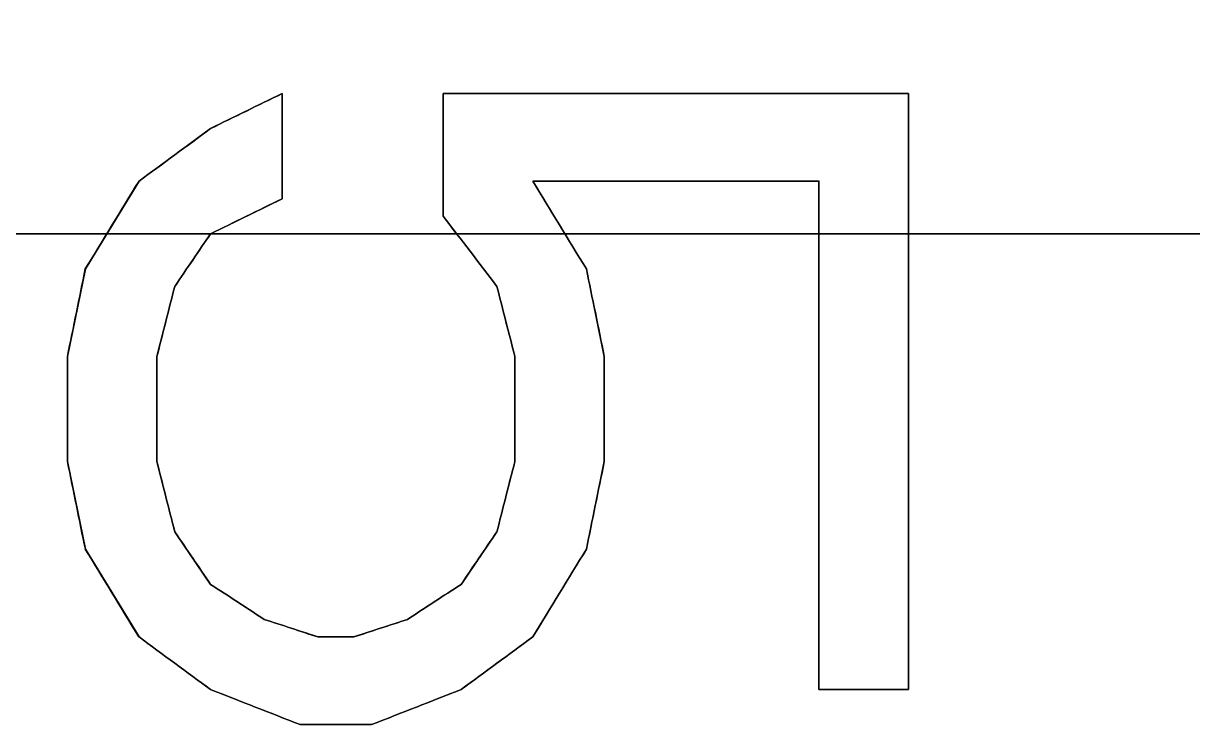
# Model space of a CAD drawing. Header units: centimetres. Extents: x -2.5 to 2.5, y -13.5 to 2.5.
# Drawn here: x -0.9105 to -0.6324, y -0.1167 to 0.05 of the extents above; entities that cross this region are included whole.
import ezdxf

# ---------------------------------------------------------------- set-up
doc = ezdxf.new("R2010")
doc.units = ezdxf.units.CM
doc.layers.add('Default', color=7, linetype='Continuous', true_color=0x000000)

msp = doc.modelspace()

# ---------------------------------------------------------------- linework, layer by layer
at = {"layer": 'Default'}
for p, q in [((-0.84894, 0.03333, 2.24359), (-0.86596, 0.025, 2.24359)), ((-0.84894, 0.00833, 2.24643), (-0.84894, 0.03333, 2.24643)), ((-0.81064, 0.03333, 2.25844), (-0.81064, 0.00417, 2.25844)), ((-0.7, 0.03333, 2.27384), (-0.81064, 0.03333, 2.27384)), ((-0.75532, 0.03333, 2.24863), (-0.75532, 0.03333, 2.30059)), ((-0.7, -0.10833, 2.28908), (-0.7, 0.03333, 2.28908)), ((-0.85745, 0.02917, 2.21734), (-0.85745, 0.02917, 2.26992)), ((-0.86596, 0.025, 2.23808), (-0.88298, 0.0125, 2.23808)), ((-0.84894, 0.02083, 2.2202), (-0.84894, 0.02083, 2.27272)), ((-0.87447, 0.01875, 2.21179), (-0.87447, 0.01875, 2.26448)), ((-0.81064, 0.01875, 2.23234), (-0.81064, 0.01875, 2.28462)), ((-0.88298, 0.0125, 2.23316), (-0.89574, -0.00833, 2.23316)), ((-0.78936, 0.0125, 2.27446), (-0.72128, 0.0125, 2.27446)), ((-0.7766, -0.00833, 2.26679), (-0.78936, 0.0125, 2.26679)), ((-0.75532, 0.0125, 2.24881), (-0.75532, 0.0125, 2.30077)), ((-0.72128, 0.0125, 2.28324), (-0.72128, -0.10833, 2.28324)), ((-0.86596, 0, 2.24374), (-0.84894, 0.00833, 2.24374)), ((-0.85745, 0.00417, 2.2175), (-0.85745, 0.00417, 2.27008)), ((-0.81064, 0.00417, 2.26044), (-0.79787, -0.0125, 2.26044)), ((-0.49091, 0, 3.05025), (-1.67998, 0, 3.05025)), ((-0.88936, 0.00208, 2.20681), (-0.88936, 0.00208, 2.2596)), ((-0.78298, 0.00208, 2.24078), (-0.78298, 0.00208, 2.2929)), ((-0.87447, -0.0125, 2.23958), (-0.86596, 0, 2.23958)), ((-0.80426, -0.00417, 2.23436), (-0.80426, -0.00417, 2.28661)), ((-0.89574, -0.00833, 2.23022), (-0.9, -0.02917, 2.23022)), ((-0.87021, -0.00625, 2.21327), (-0.87021, -0.00625, 2.26593)), ((-0.77234, -0.02917, 2.26924), (-0.7766, -0.00833, 2.26924)), ((-0.87872, -0.02917, 2.23739), (-0.87447, -0.0125, 2.23739)), ((-0.79787, -0.0125, 2.26295), (-0.79362, -0.02917, 2.26295)), ((-0.89787, -0.01875, 2.20382), (-0.89787, -0.01875, 2.25667)), ((-0.77447, -0.01875, 2.24323), (-0.77447, -0.01875, 2.2953)), ((-0.8766, -0.02083, 2.21106), (-0.8766, -0.02083, 2.26376)), ((-0.79574, -0.02083, 2.23687), (-0.79574, -0.02083, 2.28907)), ((-0.9, -0.02917, 2.22922), (-0.9, -0.05417, 2.22922)), ((-0.87872, -0.05417, 2.23642), (-0.87872, -0.02917, 2.23642)), ((-0.79362, -0.02917, 2.26333), (-0.79362, -0.05417, 2.26333)), ((-0.77234, -0.05417, 2.26959), (-0.77234, -0.02917, 2.26959)), ((-0.7, -0.0375, 2.26375), (-0.7, -0.0375, 2.31543)), ((-0.9, -0.04167, 2.20282), (-0.9, -0.04167, 2.25568)), ((-0.87872, -0.04167, 2.21009), (-0.87872, -0.04167, 2.26281)), ((-0.79362, -0.04167, 2.23727), (-0.79362, -0.04167, 2.28945)), ((-0.77234, -0.04167, 2.24359), (-0.77234, -0.04167, 2.29565)), ((-0.72128, -0.04792, 2.25789), (-0.72128, -0.04792, 2.30968)), ((-0.9, -0.05417, 2.22949), (-0.89574, -0.075, 2.22949)), ((-0.87447, -0.07083, 2.23673), (-0.87872, -0.05417, 2.23673)), ((-0.79362, -0.05417, 2.26229), (-0.79787, -0.07083, 2.26229)), ((-0.7766, -0.075, 2.26851), (-0.77234, -0.05417, 2.26851)), ((-0.8766, -0.0625, 2.21039), (-0.8766, -0.0625, 2.26311)), ((-0.79574, -0.0625, 2.23621), (-0.79574, -0.0625, 2.28842)), ((-0.89787, -0.06458, 2.20309), (-0.89787, -0.06458, 2.25595)), ((-0.77447, -0.06458, 2.2425), (-0.77447, -0.06458, 2.29459)), ((-0.86596, -0.08333, 2.23846), (-0.87447, -0.07083, 2.23846)), ((-0.79787, -0.07083, 2.25999), (-0.80638, -0.08333, 2.25999)), ((-0.89574, -0.075, 2.23177), (-0.88298, -0.09583, 2.23177)), ((-0.78936, -0.09583, 2.26542), (-0.7766, -0.075, 2.26542)), ((-0.87021, -0.07708, 2.21214), (-0.87021, -0.07708, 2.26482)), ((-0.80213, -0.07708, 2.23389), (-0.80213, -0.07708, 2.28614)), ((-0.85319, -0.09167, 2.24162), (-0.86596, -0.08333, 2.24162)), ((-0.80638, -0.08333, 2.25642), (-0.81915, -0.09167, 2.25642)), ((-0.88936, -0.08542, 2.20541), (-0.88936, -0.08542, 2.25823)), ((-0.78298, -0.08542, 2.2394), (-0.78298, -0.08542, 2.29154)), ((-0.85957, -0.0875, 2.21534), (-0.85957, -0.0875, 2.26796)), ((-0.81277, -0.0875, 2.23029), (-0.81277, -0.0875, 2.28261)), ((-0.84043, -0.09583, 2.24553), (-0.85319, -0.09167, 2.24553)), ((-0.81915, -0.09167, 2.25226), (-0.83191, -0.09583, 2.25226)), ((-0.84681, -0.09375, 2.21929), (-0.84681, -0.09375, 2.27183)), ((-0.82553, -0.09375, 2.22609), (-0.82553, -0.09375, 2.27849)), ((-0.88298, -0.09583, 2.23617), (-0.86596, -0.10833, 2.23617)), ((-0.83191, -0.09583, 2.24886), (-0.84043, -0.09583, 2.24886)), ((-0.83617, -0.09583, 2.22264), (-0.83617, -0.09583, 2.27511)), ((-0.80638, -0.10833, 2.2604), (-0.78936, -0.09583, 2.2604)), ((-0.87447, -0.10208, 2.20986), (-0.87447, -0.10208, 2.26258)), ((-0.79787, -0.10208, 2.23433), (-0.79787, -0.10208, 2.28657)), ((-0.86596, -0.10833, 2.24202), (-0.84468, -0.11667, 2.24202)), ((-0.82766, -0.11667, 2.25414), (-0.80638, -0.10833, 2.25414)), ((-0.72128, -0.10833, 2.28482), (-0.7, -0.10833, 2.28482)), ((-0.71064, -0.10833, 2.25899), (-0.71064, -0.10833, 2.31075)), ((-0.85532, -0.1125, 2.21578), (-0.85532, -0.1125, 2.26839)), ((-0.81702, -0.1125, 2.22802), (-0.81702, -0.1125, 2.28038)), ((-0.84468, -0.11667, 2.248), (-0.82766, -0.11667, 2.248)), ((-0.83617, -0.11667, 2.22179), (-0.83617, -0.11667, 2.27428))]:
    msp.add_line(p, q, dxfattribs=at)
for centre, radius, start, end in [((0, 0, -12.2), 2.49969, 90, 270), ((0, 0, -12), 2.15, 0, 180), ((0, 0, -12.2), 2.15, 0, 180), ((0, 0, -12.1), 2.15, 0, 180), ((0, 0, -11.7), 2.03297, 44.41991, 268.90014), ((0, 0, 2.2036), 2.00326, 58.72286, 180), ((0, 0, -3.2), 2, 90, 270), ((0, 0, 2.75025), 2, 0, 180), ((0, 0, 3.20025), 2, 360, 180), ((0, 0, 2.97525), 2, 0, 180), ((0, 0, 2.70025), 1.95, 0, 180), ((0, 0, 3.25025), 1.95, 0, 180), ((0, 0, 2.73315), 1.86542, 0, 180), ((0, 0, -12.2), 1.85, 0, 180), ((0, 0, -12.1), 1.85, 0, 180), ((0, 0, 2.3), 1.82, 0, 180), ((0, 0, 2.28), 1.8, 0, 180), ((0, 0, 2.19794), 1.8, 90, 180), ((0, 0, 2.04206), 1.8, 90, 180), ((0, 0, 1.4), 1.8, 0, 180), ((0, 0, 1.625), 1.775, 90, 270), ((0, 0, 2.2181), 1.775, 90, 270), ((0, 0, 1.77155), 1.775, 90, 270), ((0, 0, 2.2306), 1.775, 90.46839, 270), ((0, 0, -11.7), 1.70861, 55.00316, 268.5991), ((0, 0, -11.7), 1.70861, 55.00316, 268.5991), ((0, 0, -3.2), 1.7, 90, 270), ((0, 0, -12.2), 1.7, 44.99923, 180), ((0, 0, -11.94995), 1.7, 44.99923, 180), ((0, 0, 1.9431), 1.695, 90, 270), ((0, 0, 2.1931), 1.695, 90, 270), ((0, 0, 1.9681), 1.67, 90, 270), ((0, 0, -2.3), 1.6, 304.77777, 235.22229), ((0, 0, -2.85), 1.6, 90, 270), ((0, 0, 1.4), 1.59274, 0, 180), ((0, 0, 1.3), 1.535, 0, 180), ((0, 0, 0.95), 1.535, 0, 180), ((0, 0, 1.6), 1.575, 110.33291, 69.66709), ((0, 0, 0.5), 1.46984, 90, 270), ((0, 0, -2.35), 1.45, 0, 180), ((0, 0, 0.865), 1.45, 0, 180), ((0, 0, 0.50199), 1.45, 90, 180), ((0, 0, 1.4), 1.525, 112.09718, 67.90282), ((0, 0, -2.445), 1.355, 0, 180), ((0, 0, 1.4), 1.3, 118.44817, 61.55183), ((0, 0, 1.425), 1.275, 118.44817, 61.55183), ((0, 0, 2.03806), 1.275, 118.44817, 269.63966), ((0, 0, 1.73153), 1.275, 118.44817, 61.55183), ((0, 0, 2.14311), 1.18149, 118.72297, 61.27703), ((0, 0, 2.0975), 1.03701, 123.79699, 56.20301), ((0, 0, -12.1), 2.15, 180, 0), ((0, 0, 2.73315), 1.86542, 180, 0), ((0, 0, -12.1), 1.85, 180, 0), ((0, 0, 2.3), 1.82, 180, 0), ((0, 0, 2.28), 1.8, 180, 0), ((0, 0, 2.04206), 1.8, 180, 270), ((0, 0, 1.4), 1.8, 180, 0), ((0, 0, 2.98445), 1.77395, 180, 360), ((0, 0, -11.95019), 1.7, 180, 0), ((0, 0, 1.4), 1.59274, 180, 0), ((0, 0, 1.3), 1.535, 180, 0), ((0, 0, 0.95), 1.535, 180, 0), ((0, 0, 0.865), 1.45, 180, 0), ((0, 0, 0.50199), 1.45, 180, 270), ((0, 0, -12), 2.15, 180, 0), ((0, 0, -12.2), 1.85, 180, 0), ((0, 0, -2.35), 1.45, 180, 0), ((0, 0, -2.445), 1.355, 180, 0), ((0, 0, -2.85), 1.355, 180, 0)]:
    msp.add_arc(centre, radius, start, end, dxfattribs=at)
at = {"layer": 'Default', "extrusion": (0, 0, -1)}
for centre, radius, start, end in [((0, 0, 11.6), 2.13297, 271.09986, 132.77003), ((0, 0, 11.58972), 2.13244, 271.09986, 90), ((0, 0, -2.1), 2, 301.40847, 90), ((0, 0, 0.55), 2, 343.33986, 90), ((0, 0, -2.70025), 1.9124, 360, 180), ((0, 0, -2.98445), 1.77395, 0, 180), ((0, 0, 12), 1.85, 0, 180), ((0, 0, -2.12), 1.845, 270, 90), ((0, 0, -2.3), 1.83218, 0, 180), ((0, 0, 0.9), 1.7, 336.13724, 203.86272), ((0, 0, -2.23897), 1.8, 0, 180), ((0, 0, -1.72103), 1.8, 0, 180), ((0, 0, -0.4), 1.7, 350.04092, 189.95908), ((0, 0, -1.9181), 1.775, 270, 90), ((0, 0, -2.2431), 1.775, 270, 87.86272), ((0, 0, -1.6), 1.75, 270, 90), ((0, 0, -1.9431), 1.75, 270, 90), ((0, 0, -2.1931), 1.75, 270, 90), ((0, 0, 2.95), 1.7, 270, 90), ((0, 0, 3.075), 1.7, 270, 90), ((0, 0, -0.5), 1.6, 350.04092, 189.95908), ((0, 0, -2.1681), 1.67, 270, 90), ((0, 0, -2.0681), 1.67, 270, 90), ((0, 0, -1.125), 1.535, 0, 180), ((0, 0, 2.3), 1.45, 0, 180), ((0, 0, 2.325), 1.45, 0, 180), ((0, 0, -0.68349), 1.45, 0, 180), ((0, 0, -1.575), 1.55, 112.09718, 67.90282), ((0, 0, -1.425), 1.55, 112.09718, 67.90282), ((0, 0, -1.5), 1.55, 112.09718, 67.90282), ((0, 0, 2.85), 1.355, 0, 180), ((0, 0, 2.6475), 1.355, 0, 180), ((0, 0, -1.4), 1.3, 118.44817, 61.55183), ((0, 0, -2.00843), 1.26818, 116.47047, 63.52954), ((0, 0, -2.12809), 1.21852, 270.36034, 58.73487), ((0, 0, -1.93577), 1.06882, 123.16896, 56.83104), ((0, 0, -1.8), 1.08983, 319.86753, 40.13247), ((0, 0, 12.2), 2.15, 180, 0), ((0, 0, -2.70025), 1.9124, 180, 360), ((0, 0, 12), 1.85, 180, 0), ((0, 0, -2.3), 1.83218, 180, 0), ((0, 0, -1.72103), 1.8, 180, 0), ((0, 0, -2.23897), 1.8, 180, 0), ((0, 0, -1.125), 1.535, 180, 0), ((0, 0, 2.325), 1.45, 180, 0), ((0, 0, -0.68349), 1.45, 180, 0), ((0, 0, 2.6475), 1.355, 180, 0), ((0, 0, -2.19794), 1.8, 270, 0), ((0, 0, 12.2), 1.7, 180, 0), ((0, 0, 11.70037), 1.7, 271.4009, 360), ((0, 0, 2.3), 1.45, 180, 0)]:
    msp.add_arc(centre, radius, start, end, dxfattribs=at)
at = {"layer": 'Default', "extrusion": (6.96334e-05, 1.13654e-14, -1)}
msp.add_arc((0.00081, 0, 11.70025), 1.7, 360, 124.61813, dxfattribs=at)
at = {"layer": 'Default', "extrusion": (1.18574e-07, 1.91766e-06, -1)}
msp.add_arc((0, 0, -2.28494), 1.75239, 93.53521, 86.46481, dxfattribs=at)
at = {"layer": 'Default', "extrusion": (-4.41645e-08, 4.39232e-08, 1)}
msp.add_arc((0, 0, -2.2), 1.7, 304.77777, 235.22229, dxfattribs=at)
at = {"layer": 'Default', "extrusion": (1.79245e-07, -2.7403e-07, -1)}
msp.add_arc((0, 0, -2.05178), 1.0678, 123.13901, 56.86099, dxfattribs=at)
at = {"layer": 'Default', "extrusion": (-0.439713, 0.898138, 1.41419e-09)}
msp.add_arc((0, -0.39519, 0.40323), 2.77061, 73.93389, 74.34132, dxfattribs=at)
at = {"layer": 'Default', "extrusion": (0.439713, -0.898138, -1.38427e-09)}
msp.add_arc((0, -0.39519, -0.40323), 2.72008, 105.95729, 106.37292, dxfattribs=at)
at = {"layer": 'Default', "extrusion": (1, 0, 0)}
for centre, radius, start, end in [((0, -0.39519, -0.84894), 2.66799, 89.28414, 89.82104), ((0, -0.39519, -0.81064), 2.6276, 89.27313, 89.90914), ((0, -0.39519, -0.7), 2.71088, 89.29547, 92.29029), ((0, -0.39519, -0.72128), 2.65352, 89.73009, 92.33983), ((0, -0.39519, -0.9), 2.59835, 90.64316, 91.19451), ((0, -0.39519, -0.87872), 2.65833, 90.62865, 91.16755), ((0, -0.39519, -0.79362), 2.63279, 90.63475, 91.17888), ((0, -0.39519, -0.77234), 2.69117, 90.62098, 91.1533)]:
    msp.add_arc(centre, radius, start, end, dxfattribs=at)
at = {"layer": 'Default', "extrusion": (-1, 0, 0)}
for centre, radius, start, end in [((0, -0.39519, 0.84894), 2.61547, 90.18255, 90.73023), ((0, -0.39519, 0.81064), 2.67988, 90.08908, 90.71268), ((0, -0.39519, 0.7), 2.65921, 87.66519, 90.71822), ((0, -0.39519, 0.72128), 2.7053, 87.70498, 90.26474), ((0, -0.39519, 0.9), 2.6512, 88.82931, 89.36966), ((0, -0.39519, 0.87872), 2.60562, 88.80883, 89.35863), ((0, -0.39519, 0.79362), 2.68497, 88.84403, 89.37759), ((0, -0.39519, 0.77234), 2.63911, 88.82394, 89.36677)]:
    msp.add_arc(centre, radius, start, end, dxfattribs=at)
at = {"layer": 'Default', "extrusion": (0, 1, 0)}
for centre, radius, start, end in [((0, -0.39519, 0.03333), 2.7996, 73.16869, 75.52038), ((0, -0.39519, 0.0125), 2.74977, 73.31771, 74.79317), ((0, -0.39259), 3.2, 56.79618, 79.47471), ((0, -0.39259), 2.79975, 64.20039, 76.94699), ((0, -0.39519), 2.7998, 65.03977, 71.45147), ((0, -0.39519), 2.6998, 67.41173, 77.69064), ((0, -0.39519), 2.7498, 71.10154, 71.64423), ((0, -0.39519), 2.7998, 71.98339, 73.23814), ((0, -0.39519), 2.7498, 72.92409, 73.48442), ((0, -0.39519), 2.7998, 73.78758, 75.0713), ((0, -0.39519), 2.7498, 74.79336, 75.25244), ((0, -0.39519), 2.7998, 75.52162, 78.33859), ((0, -0.39519, -0.09583), 2.79816, 72.52141, 72.70402), ((0, -0.39519, -0.10833), 2.74767, 74.78123, 75.24053)]:
    msp.add_arc(centre, radius, start, end, dxfattribs=at)
at = {"layer": 'Default', "extrusion": (0, -1, 0)}
for centre, radius, start, end in [((0, -0.39519, -0.03333), 2.7496, 104.74886, 107.14678), ((0, -0.39519, -0.0125), 2.79977, 104.92887, 106.3759), ((0, -0.39519, 0.09583), 2.74813, 107.62107, 107.80734), ((0, -0.39519, 0.10833), 2.7977, 104.48966, 104.94017), ((0, -0.39519, 0.11667), 2.79737, 107.20976, 107.5751)]:
    msp.add_arc(centre, radius, start, end, dxfattribs=at)
at = {"layer": 'Default', "extrusion": (-0.59191, 0.806004, -1.65068e-10)}
msp.add_arc((0, -0.39519, 0.53272), 2.74865, 75.15355, 75.60849, dxfattribs=at)
at = {"layer": 'Default', "extrusion": (0.59191, -0.806004, 3.35957e-10)}
msp.add_arc((0, -0.39519, -0.53272), 2.6977, 104.66934, 105.13348, dxfattribs=at)
at = {"layer": 'Default', "extrusion": (-0.852653, 0.522477, 7.38325e-11)}
msp.add_arc((0, -0.39519, 0.75941), 2.69484, 79.84545, 80.37278, dxfattribs=at)
at = {"layer": 'Default', "extrusion": (0.852653, -0.522477, 1.68662e-11)}
msp.add_arc((0, -0.39519, -0.75941), 2.64286, 99.81844, 100.35647, dxfattribs=at)
at = {"layer": 'Default', "extrusion": (0.852653, 0.522477, -2.96334e-10)}
msp.add_arc((0, -0.39519, -0.66652), 2.71931, 81.04931, 81.57011, dxfattribs=at)
at = {"layer": 'Default', "extrusion": (-0.852653, -0.522477, 2.9203e-10)}
msp.add_arc((0, -0.39519, 0.66652), 2.6678, 98.59387, 99.12496, dxfattribs=at)
at = {"layer": 'Default', "extrusion": (0.439713, -0.898138, 9.67664e-10)}
msp.add_arc((0, -0.39519, -0.38077), 2.77379, 105.87623, 106.28364, dxfattribs=at)
at = {"layer": 'Default', "extrusion": (-0.439713, 0.898138, -9.63761e-10)}
msp.add_arc((0, -0.39519, 0.38077), 2.72331, 73.40589, 73.8215, dxfattribs=at)
at = {"layer": 'Default', "extrusion": (-0.793878, -0.608077, 8.31778e-10)}
msp.add_arc((0, -0.39519, 0.64101), 2.72543, 100.04222, 100.49075, dxfattribs=at)
at = {"layer": 'Default', "extrusion": (0.793878, 0.608077, -8.14385e-10)}
msp.add_arc((0, -0.39519, -0.64101), 2.67404, 79.30528, 79.76273, dxfattribs=at)
at = {"layer": 'Default', "extrusion": (0.826599, -0.562791, -1.84183e-09)}
msp.add_arc((0, -0.39519, -0.7158), 2.70675, 100.37272, 100.69831, dxfattribs=at)
at = {"layer": 'Default', "extrusion": (-0.826599, 0.562791, 1.77437e-09)}
msp.add_arc((0, -0.39519, 0.7158), 2.655, 79.09062, 79.42279, dxfattribs=at)
at = {"layer": 'Default', "extrusion": (-0.979771, 0.200123, 8.37482e-10)}
msp.add_arc((0, -0.39519, 0.87596), 2.65924, 85.49901, 85.95843, dxfattribs=at)
at = {"layer": 'Default', "extrusion": (0.979771, -0.200123, -8.23918e-10)}
msp.add_arc((0, -0.39519, -0.87596), 2.60655, 94.12341, 94.59217, dxfattribs=at)
at = {"layer": 'Default', "extrusion": (0.979771, 0.200123, -3.45696e-10)}
msp.add_arc((0, -0.39519, -0.76255), 2.69395, 86.86668, 87.3195, dxfattribs=at)
at = {"layer": 'Default', "extrusion": (-0.979771, -0.200123, 3.34593e-10)}
msp.add_arc((0, -0.39519, 0.76255), 2.64195, 92.7333, 93.19505, dxfattribs=at)
at = {"layer": 'Default', "extrusion": (0.968918, -0.247383, -3.982e-11)}
msp.add_arc((0, -0.39519, -0.8442), 2.6695, 94.90905, 95.2797, dxfattribs=at)
at = {"layer": 'Default', "extrusion": (-0.968918, 0.247383, 3.83742e-11)}
msp.add_arc((0, -0.39519, 0.8442), 2.61701, 84.61409, 84.99225, dxfattribs=at)
at = {"layer": 'Default', "extrusion": (-0.968918, -0.247383, 4.99856e-10)}
msp.add_arc((0, -0.39519, 0.77616), 2.69006, 93.582, 93.94917, dxfattribs=at)
at = {"layer": 'Default', "extrusion": (0.968918, 0.247383, -1.22147e-09)}
msp.add_arc((0, -0.39519, -0.77616), 2.63799, 85.97274, 86.34718, dxfattribs=at)
at = {"layer": 'Default', "extrusion": (-0.979771, -0.200123, 3.10376e-10)}
msp.add_arc((0, -0.39519, 0.89263), 2.65369, 92.28443, 92.74397, dxfattribs=at)
at = {"layer": 'Default', "extrusion": (0.979771, 0.200123, -3.05346e-10)}
msp.add_arc((0, -0.39519, -0.89263), 2.60089, 87.20028, 87.66917, dxfattribs=at)
at = {"layer": 'Default', "extrusion": (0.968918, 0.247383, 8.01967e-11)}
msp.add_arc((0, -0.39519, -0.86481), 2.66289, 86.44971, 86.82046, dxfattribs=at)
at = {"layer": 'Default', "extrusion": (-0.968918, -0.247383, -8.63805e-11)}
msp.add_arc((0, -0.39519, 0.86481), 2.61027, 93.24371, 93.62196, dxfattribs=at)
at = {"layer": 'Default', "extrusion": (-0.968918, 0.247383, 1.29123e-09)}
msp.add_arc((0, -0.39519, 0.75555), 2.69593, 84.33731, 84.70456, dxfattribs=at)
at = {"layer": 'Default', "extrusion": (0.968918, -0.247383, -9.00997e-11)}
msp.add_arc((0, -0.39519, -0.75555), 2.64396, 95.39982, 95.77436, dxfattribs=at)
at = {"layer": 'Default', "extrusion": (0.979771, -0.200123, 2.07985e-10)}
msp.add_arc((0, -0.39519, -0.74588), 2.69862, 94.41275, 94.86569, dxfattribs=at)
at = {"layer": 'Default', "extrusion": (-0.979771, 0.200123, 7.37937e-11)}
msp.add_arc((0, -0.39519, 0.74588), 2.64671, 85.03864, 85.50052, dxfattribs=at)
at = {"layer": 'Default', "extrusion": (0.826599, 0.562791, -2.75804e-09)}
msp.add_arc((0, -0.39519, -0.7627), 2.69391, 80.73782, 81.06354, dxfattribs=at)
at = {"layer": 'Default', "extrusion": (-0.826599, -0.562791, 2.57843e-09)}
msp.add_arc((0, -0.39519, 0.7627), 2.64191, 99.11384, 99.44615, dxfattribs=at)
at = {"layer": 'Default', "extrusion": (-0.826599, 0.562791, 5.55907e-10)}
msp.add_arc((0, -0.39519, 0.61966), 2.73037, 78.96302, 79.28616, dxfattribs=at)
at = {"layer": 'Default', "extrusion": (0.826599, -0.562791, -4.21582e-10)}
msp.add_arc((0, -0.39519, -0.61966), 2.67907, 100.92147, 101.25103, dxfattribs=at)
at = {"layer": 'Default', "extrusion": (-0.852653, -0.522477, 8.05113e-10)}
msp.add_arc((0, -0.39519, 0.80295), 2.68219, 98.13667, 98.66427, dxfattribs=at)
at = {"layer": 'Default', "extrusion": (0.852653, 0.522477, -2.1713e-10)}
msp.add_arc((0, -0.39519, -0.80295), 2.62996, 81.16228, 81.7006, dxfattribs=at)
at = {"layer": 'Default', "extrusion": (0.852653, -0.522477, -8.02626e-10)}
msp.add_arc((0, -0.39519, -0.62298), 2.72961, 99.90859, 100.42964, dxfattribs=at)
at = {"layer": 'Default', "extrusion": (-0.852653, 0.522477, 5.92524e-10)}
msp.add_arc((0, -0.39519, 0.62298), 2.6783, 79.36825, 79.89962, dxfattribs=at)
at = {"layer": 'Default', "extrusion": (0.546623, 0.837379, -1.42499e-10)}
msp.add_arc((0, -0.39519, -0.54313), 2.74661, 75.67478, 76.00277, dxfattribs=at)
at = {"layer": 'Default', "extrusion": (-0.546623, -0.837379, -3.86148e-11)}
msp.add_arc((0, -0.39519, 0.54313), 2.69563, 104.26754, 104.60214, dxfattribs=at)
at = {"layer": 'Default', "extrusion": (-0.546623, 0.837379, -1.47713e-09)}
msp.add_arc((0, -0.39519, 0.37101), 2.77511, 74.61932, 74.94552, dxfattribs=at)
at = {"layer": 'Default', "extrusion": (0.546623, -0.837379, 1.43775e-09)}
msp.add_arc((0, -0.39519, -0.37101), 2.72466, 105.34004, 105.67273, dxfattribs=at)
at = {"layer": 'Default', "extrusion": (0.310279, 0.950646, 1.74234e-07)}
msp.add_arc((0, -0.39519, -0.35187), 2.7776, 73.63422, 73.92271, dxfattribs=at)
at = {"layer": 'Default', "extrusion": (-0.310279, -0.950646, -4.18506e-09)}
msp.add_arc((0, -0.39519, 0.35187), 2.72719, 106.38274, 106.67703, dxfattribs=at)
at = {"layer": 'Default', "extrusion": (-0.310279, 0.950646, 1.36603e-09)}
msp.add_arc((0, -0.39519, 0.16702), 2.79481, 72.92567, 73.21344, dxfattribs=at)
at = {"layer": 'Default', "extrusion": (0.310279, -0.950646, -1.57479e-09)}
msp.add_arc((0, -0.39519, -0.16702), 2.74472, 107.10226, 107.39578, dxfattribs=at)
at = {"layer": 'Default', "extrusion": (-0.59191, -0.806004, 1.28448e-08)}
msp.add_arc((0, -0.39519, 0.59989), 2.73478, 103.40134, 103.8566, dxfattribs=at)
at = {"layer": 'Default', "extrusion": (0.59191, 0.806004, 1.33789e-09)}
msp.add_arc((0, -0.39519, -0.59989), 2.68357, 75.87353, 76.33801, dxfattribs=at)
at = {"layer": 'Default', "extrusion": (0.59191, -0.806004, -7.24586e-10)}
msp.add_arc((0, -0.39519, -0.38999), 2.77251, 104.47382, 104.92501, dxfattribs=at)
at = {"layer": 'Default', "extrusion": (-0.59191, 0.806004, 6.08336e-11)}
msp.add_arc((0, -0.39519, 0.38999), 2.722, 74.79146, 75.25162, dxfattribs=at)
at = {"layer": 'Default', "extrusion": (-0.364691, -0.931129, 2.2698e-10)}
msp.add_arc((0, -0.39519, 0.41668), 2.76862, 105.58759, 106.07912, dxfattribs=at)
at = {"layer": 'Default', "extrusion": (0.364691, 0.931129, -2.20507e-10)}
msp.add_arc((0, -0.39519, -0.41668), 2.71805, 73.61335, 74.11479, dxfattribs=at)
at = {"layer": 'Default', "extrusion": (0.364691, -0.931129, 9.43803e-08)}
msp.add_arc((0, -0.39519, -0.19321), 2.79313, 106.4372, 106.92652, dxfattribs=at)
at = {"layer": 'Default', "extrusion": (-0.364691, 0.931129, -6.2028e-10)}
msp.add_arc((0, -0.39519, 0.19321), 2.743, 72.75459, 73.25369, dxfattribs=at)
at = {"layer": 'Default'}
for points, degree in [([(-0.80532, 0.70427, 1.81997), (-0.8278, 0.67856, 1.81997), (-0.87032, 0.62497, 1.81976), (-0.92611, 0.53885, 1.81984), (-0.97341, 0.44778, 1.81982), (-1.01178, 0.35261, 1.81983), (-1.04088, 0.2542, 1.81983), (-1.06042, 0.15346, 1.81983), (-1.07024, 0.05131, 1.81983), (-1.07024, -0.05131, 1.81983), (-1.06042, -0.15346, 1.81983), (-1.04088, -0.2542, 1.81983), (-1.01178, -0.3526, 1.81983), (-0.97341, -0.44778, 1.81982), (-0.92611, -0.53885, 1.81984), (-0.87032, -0.62497, 1.81976), (-0.8278, -0.67855, 1.81997), (-0.80532, -0.70427, 1.81997)], 3), ([(-0.84894, 0.03333, 2.27259), (-0.84894, 0.03333, 2.24633), (-0.84894, 0.03333, 2.22007)], 2), ([(-0.81064, 0.03333, 2.28448), (-0.81064, 0.03333, 2.25834), (-0.81064, 0.03333, 2.23219)], 2), ([(-0.7, 0.03333, 2.31549), (-0.7, 0.03333, 2.28965), (-0.7, 0.03333, 2.26381)], 2), ([(-0.86596, 0.025, 2.26721), (-0.86596, 0.025, 2.24089), (-0.86596, 0.025, 2.21458)], 2), ([(-0.88298, 0.0125, 2.2617), (-0.88298, 0.0125, 2.23533), (-0.88298, 0.0125, 2.20896)], 2), ([(-0.78936, 0.0125, 2.291), (-0.78936, 0.0125, 2.26492), (-0.78936, 0.0125, 2.23885)], 2), ([(-0.72128, 0.0125, 2.31008), (-0.72128, 0.0125, 2.28419), (-0.72128, 0.0125, 2.2583)], 2), ([(-0.84894, 0.00833, 2.27279), (-0.84894, 0.00833, 2.24653), (-0.84894, 0.00833, 2.22027)], 2), ([(-0.81064, 0.00417, 2.28468), (-0.81064, 0.00417, 2.25854), (-0.81064, 0.00417, 2.2324)], 2), ([(-0.86596, 0, 2.26733), (-0.86596, 0, 2.24101), (-0.86596, 0, 2.2147)], 2), ([(-0.89574, -0.00833, 2.25744), (-0.89574, -0.00833, 2.23103), (-0.89574, -0.00833, 2.20461)], 2), ([(-0.7766, -0.00833, 2.29474), (-0.7766, -0.00833, 2.2687), (-0.7766, -0.00833, 2.24265)], 2), ([(-0.87447, -0.0125, 2.26451), (-0.87447, -0.0125, 2.23817), (-0.87447, -0.0125, 2.21183)], 2), ([(-0.79787, -0.0125, 2.23628), (-0.79787, -0.0125, 2.26238), (-0.79787, -0.0125, 2.28849)], 2), ([(-0.9, -0.02917, 2.25585), (-0.9, -0.02917, 2.22942), (-0.9, -0.02917, 2.20299)], 2), ([(-0.87872, -0.02917, 2.26298), (-0.87872, -0.02917, 2.23662), (-0.87872, -0.02917, 2.21026)], 2), ([(-0.79362, -0.02917, 2.28962), (-0.79362, -0.02917, 2.26353), (-0.79362, -0.02917, 2.23743)], 2), ([(-0.77234, -0.02917, 2.29582), (-0.77234, -0.02917, 2.26979), (-0.77234, -0.02917, 2.24376)], 2), ([(-0.9, -0.05417, 2.25546), (-0.9, -0.05417, 2.22902), (-0.9, -0.05417, 2.20259)], 2), ([(-0.87872, -0.05417, 2.26259), (-0.87872, -0.05417, 2.23623), (-0.87872, -0.05417, 2.20986)], 2), ([(-0.79362, -0.05417, 2.28923), (-0.79362, -0.05417, 2.26313), (-0.79362, -0.05417, 2.23704)], 2), ([(-0.77234, -0.05417, 2.29543), (-0.77234, -0.05417, 2.26939), (-0.77234, -0.05417, 2.24336)], 2), ([(-0.87447, -0.07083, 2.2636), (-0.87447, -0.07083, 2.23725), (-0.87447, -0.07083, 2.2109)], 2), ([(-0.79787, -0.07083, 2.28758), (-0.79787, -0.07083, 2.26147), (-0.79787, -0.07083, 2.23536)], 2), ([(-0.89574, -0.075, 2.25639), (-0.89574, -0.075, 2.22997), (-0.89574, -0.075, 2.20354)], 2), ([(-0.7766, -0.075, 2.2937), (-0.7766, -0.075, 2.26765), (-0.7766, -0.075, 2.2416)], 2), ([(-0.86596, -0.08333, 2.26602), (-0.86596, -0.08333, 2.23969), (-0.86596, -0.08333, 2.21337)], 2), ([(-0.80638, -0.08333, 2.28467), (-0.80638, -0.08333, 2.25853), (-0.80638, -0.08333, 2.23239)], 2), ([(-0.85319, -0.09167, 2.26987), (-0.85319, -0.09167, 2.24358), (-0.85319, -0.09167, 2.21729)], 2), ([(-0.81915, -0.09167, 2.28053), (-0.81915, -0.09167, 2.25435), (-0.81915, -0.09167, 2.22816)], 2), ([(-0.88298, -0.09583, 2.26), (-0.88298, -0.09583, 2.23361), (-0.88298, -0.09583, 2.20722)], 2), ([(-0.84043, -0.09583, 2.27377), (-0.84043, -0.09583, 2.24753), (-0.84043, -0.09583, 2.22128)], 2), ([(-0.83191, -0.09583, 2.27644), (-0.83191, -0.09583, 2.25022), (-0.83191, -0.09583, 2.22399)], 2), ([(-0.78936, -0.09583, 2.28932), (-0.78936, -0.09583, 2.26323), (-0.78936, -0.09583, 2.23713)], 2), ([(-0.86596, -0.10833, 2.26512), (-0.86596, -0.10833, 2.23878), (-0.86596, -0.10833, 2.21245)], 2), ([(-0.80638, -0.10833, 2.28378), (-0.80638, -0.10833, 2.25763), (-0.80638, -0.10833, 2.23148)], 2), ([(-0.72128, -0.10833, 2.30794), (-0.72128, -0.10833, 2.28203), (-0.72128, -0.10833, 2.25611)], 2), ([(-0.7, -0.10833, 2.31352), (-0.7, -0.10833, 2.28767), (-0.7, -0.10833, 2.26181)], 2), ([(-0.84468, -0.11667, 2.2716), (-0.84468, -0.11667, 2.24533), (-0.84468, -0.11667, 2.21906)], 2), ([(-0.82766, -0.11667, 2.27693), (-0.82766, -0.11667, 2.25072), (-0.82766, -0.11667, 2.2245)], 2)]:
    msp.add_open_spline(points, degree=degree, dxfattribs=at)

doc.saveas('drawing.dxf')
